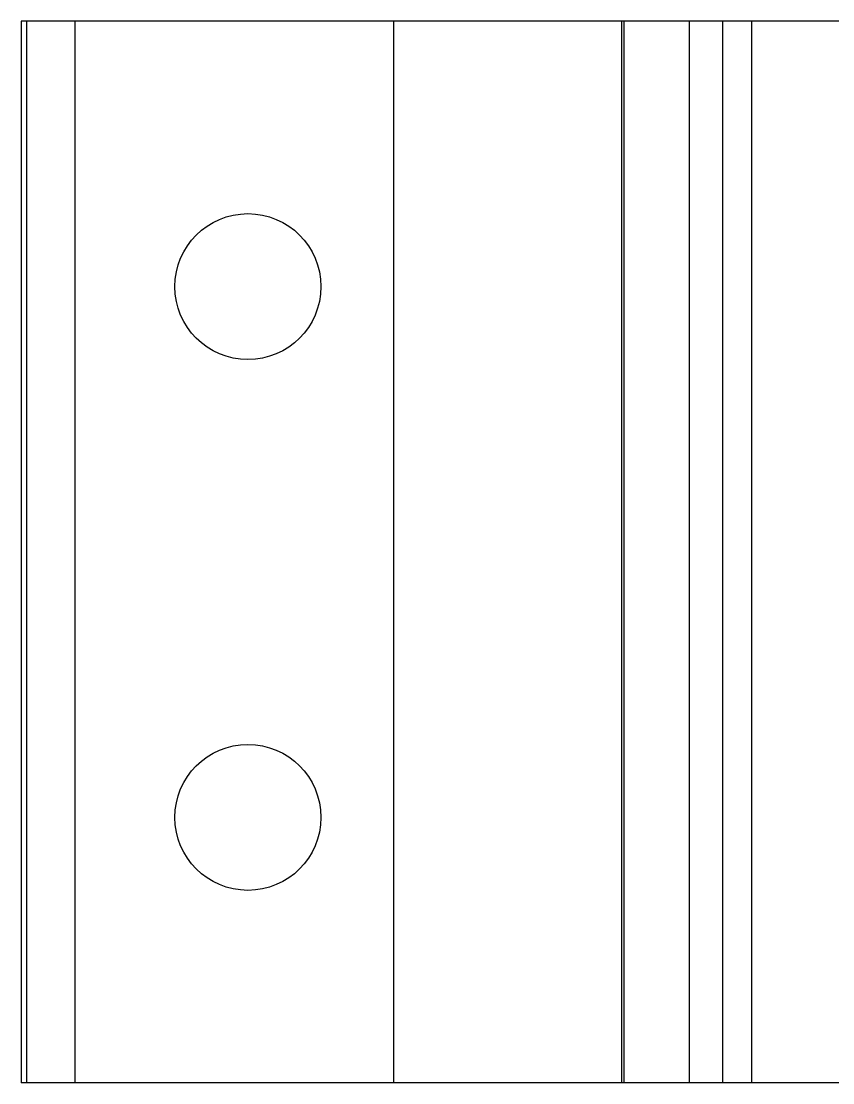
# Model space of a CAD drawing. Header units: inches. Extents: x -0.22 to 3.3, y -3.49 to -1.49.
# Drawn here: x -0.224 to 1.304, y -3.494 to -1.494 of the extents above; entities that cross this region are included whole.
import ezdxf

# ---------------------------------------------------------------- set-up
doc = ezdxf.new("R2010")
doc.units = ezdxf.units.IN
doc.header["$MEASUREMENT"] = 0

msp = doc.modelspace()

# ---------------------------------------------------------------- linework, layer by layer
at = {"color": 7, "linetype": 'Continuous', "lineweight": 25}
for p, q in [((-0.2244, -1.4945), (-0.2244, -3.4945)), ((3.2989, -1.4945), (-0.2244, -1.4945)), ((-0.2136, -3.4945), (-0.2136, -1.4945)), ((-0.1229, -3.4945), (-0.1229, -1.4945)), ((0.4773, -3.4945), (0.4773, -1.4945)), ((0.9073, -3.4945), (0.9073, -1.4945)), ((0.9116, -3.4945), (0.9116, -1.4945)), ((1.0342, -3.4945), (1.0342, -1.4945)), ((1.0973, -3.4945), (1.0973, -1.4945)), ((1.1522, -3.4945), (1.1522, -1.4945)), ((3.2989, -3.4945), (-0.2244, -3.4945))]:
    msp.add_line(p, q, dxfattribs=at)
for centre in [(0.2026, -1.9945), (0.2026, -2.9945)]:
    msp.add_circle(centre, 0.1375, dxfattribs=at)

doc.saveas('drawing.dxf')
